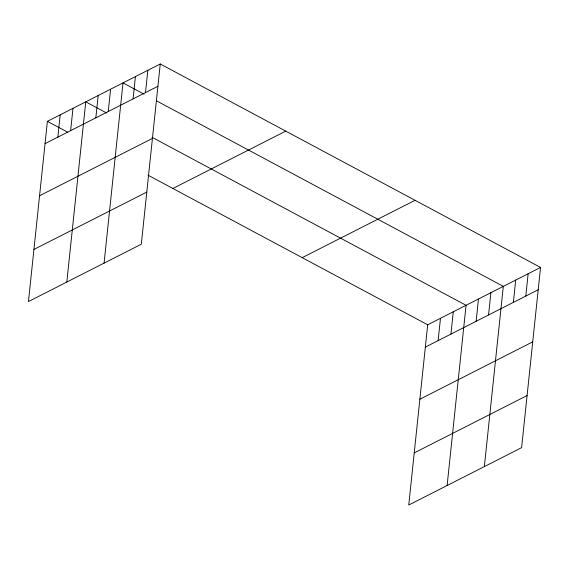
<?xml version="1.0" encoding="UTF-8"?>
<svg xmlns="http://www.w3.org/2000/svg" width="569" height="569" viewBox="0 0 569 569"><rect width="100%" height="100%" fill="white"/><g stroke="black" fill="none" stroke-linecap="round" stroke-linejoin="round"><path stroke-width="0.85" d="M160.252 63.977L47.391 121.339L28.45 301.556L141.311 244.201L160.252 63.977L540.55 267.444L521.609 447.661L408.748 505.023L427.689 324.799L540.55 267.444M57.839 137.15L60.186 114.838M70.627 130.65L72.974 108.338M66.822 282.053L85.763 101.837L106.808 113.096M95.834 117.84L98.181 95.528M108.252 111.524L110.592 89.212M104.07 263.127L123.011 82.903L144.057 94.17M133.082 98.906L135.422 76.595M145.493 92.598L147.84 70.286M438.13 340.611L440.477 318.299M450.925 334.11L453.273 311.798M447.12 485.521L466.061 305.297L152.023 137.285M476.132 321.3L478.472 298.988M488.543 314.991L490.891 292.679M484.361 466.594L503.302 286.371L156.525 100.841M513.373 302.374L515.72 280.062M525.792 296.065L528.132 273.753M45.043 143.651L157.912 86.289M39.567 195.757L152.435 138.402M33.927 249.45L146.788 192.087M172.891 188.481L285.752 131.119M302.189 257.657L415.05 200.302M425.342 347.111L538.203 289.756M419.865 399.225L532.726 341.862M414.225 452.91L527.086 395.555M47.391 121.339L67.661 132.179M147.947 175.138L427.689 324.799"/></g></svg>
